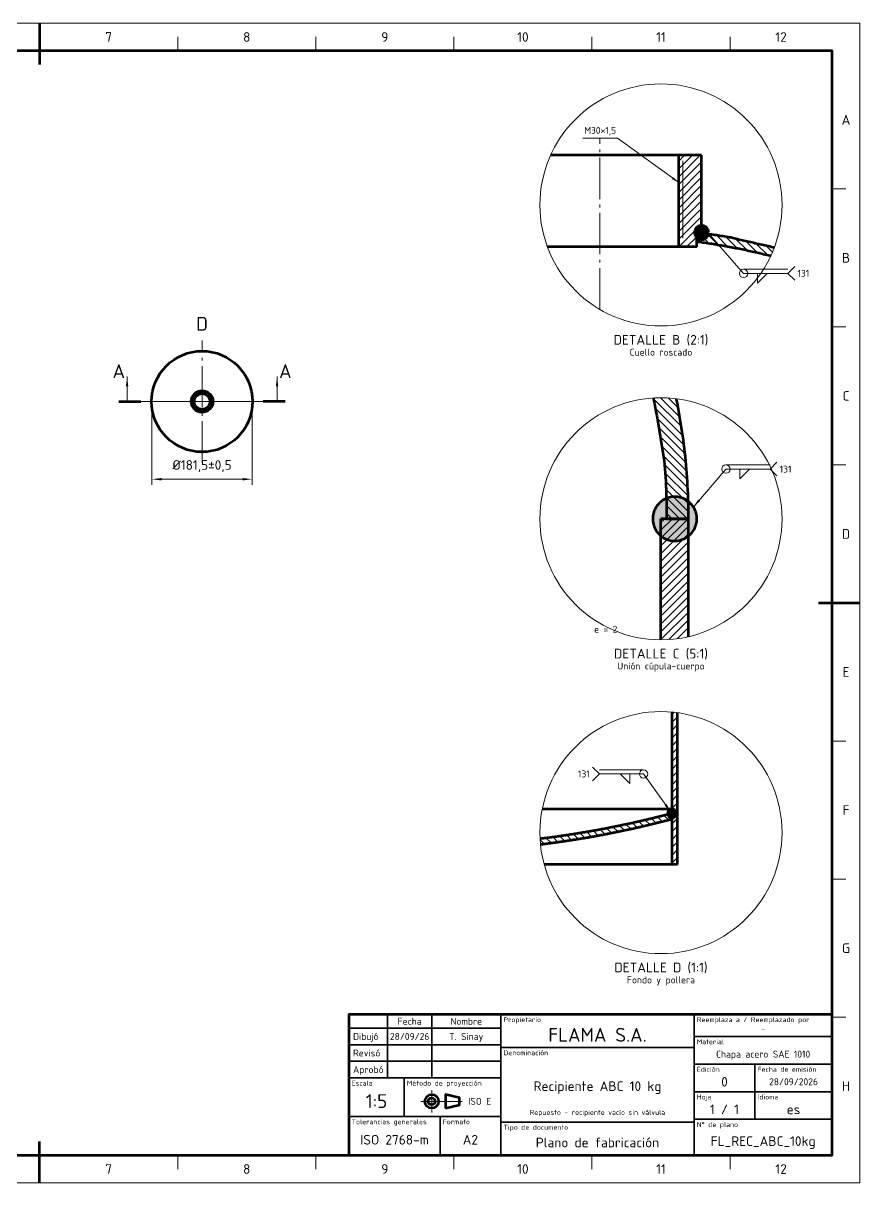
# Model space of a CAD drawing. Header units: millimetres. Extents: x 0 to 594, y 0 to 420.
# Drawn here: x 291.1 to 594, y 0 to 420 of the extents above; entities that cross this region are included whole.
import ezdxf
from ezdxf.enums import TextEntityAlignment as Align

# ---------------------------------------------------------------- set-up
doc = ezdxf.new("R2010")
doc.units = ezdxf.units.MM
doc.linetypes.add('IRAM-F-TRAZO-PUNTO', pattern=[20, 15, -2, 1, -2])
for name, color, linetype, lineweight in [('01-VISIBLE', 7, 'CONTINUOUS', 70), ('03-EJE', 1, 'IRAM-F-TRAZO-PUNTO', 18), ('04-COTA', 3, 'CONTINUOUS', 18), ('05-RAYADO', 8, 'CONTINUOUS', 18), ('06-TEXTO', 7, 'CONTINUOUS', 25), ('07-RECUADRO', 7, 'CONTINUOUS', 70), ('08-FINA', 5, 'CONTINUOUS', 18), ('10-ROTULO', 7, 'CONTINUOUS', 35), ('11-TEXTO-ROTULO', 7, 'CONTINUOUS', 25), ('12-SOLDADURA', 6, 'CONTINUOUS', 18)]:
    doc.layers.add(name, color=color, linetype=linetype, lineweight=lineweight)
doc.styles.add('ISO3098', font='isocpeur.ttf')
doc.dimstyles.new('FLAMA-IRAM', dxfattribs={"dimtxt": 3.5, "dimasz": 3.5, "dimexe": 2, "dimexo": 1.5, "dimgap": 1, "dimtad": 1, "dimdec": 1, "dimtxsty": 'ISO3098', "dimblk": 'IRAM_FLECHA', "dimblk1": 'IRAM_FLECHA', "dimblk2": 'IRAM_FLECHA', "dimcen": 2.5, "dimclrd": 3, "dimclre": 3, "dimclrt": 3, "dimazin": 3, "dimtfac": 1, "dimtmove": 0, "dimatfit": 3, "dimlwd": 18, "dimlwe": 18})

# ---------------------------------------------------------------- blocks, each defined once
blk = doc.blocks.new('IRAM_FLECHA')
blk.add_solid([(0, 0), (-1, 0.125), (-1, -0.125)])

msp = doc.modelspace()

# ---------------------------------------------------------------- hatches: boundary and pattern name
at = {"layer": '05-RAYADO'}
h = msp.add_hatch(dxfattribs=at)
h.set_pattern_fill('ANSI31', scale=0.62992)
h.paths.add_polyline_path([(534.94, 344.167), (534.94, 338.943), (528.296, 338.943), (528.296, 372.167), (536.72, 372.167), (536.72, 344.167)])
h = msp.add_hatch(color=7, dxfattribs=at)
h.dxf.hatch_style = 1
h.paths.add_polyline_path([(539.248, 343.766), (539.155, 343.376), (539.001, 343.004), (538.791, 342.662), (538.53, 342.356), (538.225, 342.096), (537.882, 341.886), (537.511, 341.732), (537.12, 341.638), (536.72, 341.607), (536.32, 341.638), (535.929, 341.732), (535.558, 341.886), (535.215, 342.096), (534.91, 342.356), (534.649, 342.662), (534.439, 343.004), (534.285, 343.376), (534.192, 343.766), (534.16, 344.167), (534.192, 344.567), (534.285, 344.958), (534.439, 345.329), (534.649, 345.671), (534.91, 345.977), (535.215, 346.238), (535.558, 346.448), (535.929, 346.601), (536.32, 346.695), (536.72, 346.727), (537.12, 346.695), (537.511, 346.601), (537.882, 346.448), (538.225, 346.238), (538.53, 345.977), (538.791, 345.671), (539.001, 345.329), (539.155, 344.958), (539.248, 344.567), (539.28, 344.167)])
h = msp.add_hatch(dxfattribs=at)
h.set_pattern_fill('ANSI31', scale=0.62992, angle=90)
h.paths.add_polyline_path([(535.434, 344.097), (535.949, 344.027), (536.463, 343.957), (536.978, 343.887), (537.492, 343.816), (538.007, 343.746), (538.521, 343.675), (539.035, 343.604), (539.55, 343.532), (540.064, 343.461), (540.578, 343.388), (541.092, 343.316), (541.606, 343.243), (542.12, 343.169), (542.634, 343.095), (543.148, 343.02), (543.661, 342.944), (544.175, 342.866), (544.688, 342.788), (545.201, 342.707), (545.713, 342.624), (546.225, 342.539), (546.737, 342.448), (547.247, 342.352), (547.755, 342.247), (548.261, 342.13), (548.764, 341.999), (549.264, 341.861), (549.765, 341.726), (550.269, 341.598), (550.773, 341.475), (551.278, 341.356), (551.784, 341.239), (552.29, 341.123), (552.797, 341.009), (553.303, 340.895), (553.81, 340.782), (554.317, 340.669), (554.823, 340.556), (555.33, 340.443), (555.837, 340.33), (556.344, 340.217), (556.851, 340.104), (557.357, 339.991), (557.864, 339.877), (558.37, 339.763), (558.877, 339.649), (559.383, 339.534), (559.889, 339.418), (560.395, 339.302), (560.901, 339.185), (561.407, 339.068), (561.913, 338.949), (562.418, 338.83), (562.923, 338.71), (563.007, 338.69), (562.896, 338.391), (562.497, 337.392), (562.073, 336.404), (561.773, 335.749), (561.771, 335.75), (561.28, 335.873), (560.788, 335.996), (560.296, 336.117), (559.804, 336.238), (559.312, 336.357), (558.819, 336.475), (558.326, 336.593), (557.833, 336.709), (557.339, 336.824), (556.846, 336.938), (556.352, 337.051), (555.857, 337.164), (555.363, 337.275), (554.868, 337.385), (554.374, 337.494), (553.878, 337.601), (553.383, 337.708), (552.888, 337.814), (552.392, 337.919), (551.896, 338.023), (551.4, 338.126), (550.903, 338.227), (550.407, 338.328), (549.91, 338.428), (549.413, 338.526), (548.916, 338.624), (548.418, 338.721), (547.92, 338.816), (547.423, 338.911), (546.925, 339.004), (546.426, 339.097), (545.928, 339.188), (545.429, 339.279), (544.931, 339.368), (544.432, 339.456), (543.933, 339.544), (543.433, 339.63), (542.934, 339.715), (542.434, 339.8), (541.934, 339.883), (541.434, 339.965), (540.934, 340.047), (540.434, 340.127), (539.933, 340.206), (539.433, 340.284), (538.932, 340.362), (538.431, 340.438), (537.93, 340.513), (537.429, 340.587), (536.927, 340.66), (536.426, 340.733), (535.924, 340.804), (535.422, 340.874), (534.92, 340.943), (534.92, 344.167)])
h = msp.add_hatch(dxfattribs=at)
h.set_pattern_fill('ANSI31', scale=0.62992, angle=90)
h.paths.add_polyline_path([(527.772, 283.055), (528.022, 281.781), (528.265, 280.506), (528.5, 279.23), (528.728, 277.952), (528.948, 276.673), (529.161, 275.392), (529.367, 274.111), (529.564, 272.828), (529.755, 271.544), (529.937, 270.259), (530.112, 268.973), (530.28, 267.685), (530.439, 266.397), (530.591, 265.108), (530.736, 263.818), (530.872, 262.527), (531.001, 261.236), (531.122, 259.944), (531.235, 258.65), (531.341, 257.357), (531.438, 256.062), (531.528, 254.768), (531.61, 253.472), (531.684, 252.176), (531.751, 250.88), (531.809, 249.583), (531.86, 248.286), (531.903, 246.989), (531.938, 245.691), (531.965, 244.394), (531.984, 243.096), (531.996, 241.798), (532, 240.5), (524, 240.5), (523.999, 241.767), (523.995, 243.034), (523.987, 244.3), (523.977, 245.567), (523.962, 246.834), (523.942, 248.101), (523.916, 249.367), (523.884, 250.634), (523.844, 251.9), (523.795, 253.166), (523.736, 254.431), (523.663, 255.696), (523.577, 256.96), (523.473, 258.222), (523.352, 259.483), (523.211, 260.742), (523.052, 261.999), (522.877, 263.253), (522.689, 264.506), (522.494, 265.758), (522.294, 267.009), (522.094, 268.26), (521.891, 269.51), (521.686, 270.76), (521.479, 272.01), (521.269, 273.259), (521.056, 274.508), (520.839, 275.756), (520.619, 277.004), (520.395, 278.251), (520.167, 279.497), (519.935, 280.742), (519.698, 281.987), (519.456, 283.23), (519.255, 284.244), (519.849, 284.281), (520.924, 284.32), (522, 284.333), (523.076, 284.32), (524.151, 284.281), (525.225, 284.215), (526.296, 284.122), (527.366, 284.004), (527.585, 283.974)])
h = msp.add_hatch(color=7, dxfattribs=at)
h.dxf.hatch_style = 1
h.paths.add_polyline_path([(534.937, 239.497), (534.749, 238.51), (534.438, 237.555), (534.01, 236.646), (533.472, 235.798), (532.832, 235.024), (532.099, 234.336), (531.287, 233.745), (530.406, 233.261), (529.472, 232.892), (528.499, 232.642), (527.502, 232.516), (526.498, 232.516), (525.501, 232.642), (524.528, 232.892), (523.594, 233.261), (522.713, 233.745), (521.901, 234.336), (521.168, 235.024), (520.528, 235.798), (519.99, 236.646), (519.562, 237.555), (519.251, 238.51), (519.063, 239.497), (519, 240.5), (519.063, 241.503), (519.251, 242.49), (519.562, 243.445), (519.99, 244.354), (520.528, 245.202), (521.168, 245.976), (521.901, 246.664), (522.713, 247.255), (523.594, 247.739), (524.528, 248.108), (525.501, 248.358), (526.498, 248.484), (527.502, 248.484), (528.499, 248.358), (529.472, 248.108), (530.406, 247.739), (531.287, 247.255), (532.099, 246.664), (532.832, 245.976), (533.472, 245.202), (534.01, 244.354), (534.438, 243.445), (534.749, 242.49), (534.937, 241.503), (535, 240.5)])
h = msp.add_hatch(dxfattribs=at)
h.set_pattern_fill('ANSI31', scale=0.62992)
h.paths.add_polyline_path([(532, 240.5), (532, 197.826), (531.604, 197.732), (530.551, 197.509), (529.494, 197.312), (528.432, 197.141), (527.366, 196.996), (526.296, 196.878), (525.225, 196.785), (524.151, 196.719), (523.076, 196.68), (522, 196.667), (522, 240.5)])
h = msp.add_hatch(dxfattribs=at)
h.set_pattern_fill('ANSI31', scale=0.62992)
h.paths.add_polyline_path([(528, 115.283), (526, 115.283), (526, 170.481), (526.296, 170.456), (527.366, 170.337), (528, 170.251)])
h = msp.add_hatch(color=7, dxfattribs=at)
h.dxf.hatch_style = 1
h.paths.add_polyline_path([(527.587, 133.583), (527.55, 133.385), (527.488, 133.194), (527.402, 133.013), (527.294, 132.843), (527.166, 132.688), (527.02, 132.551), (526.857, 132.432), (526.681, 132.336), (526.494, 132.262), (526.3, 132.212), (526.1, 132.186), (525.9, 132.186), (525.7, 132.212), (525.506, 132.262), (525.319, 132.336), (525.143, 132.432), (524.98, 132.551), (524.834, 132.688), (524.706, 132.843), (524.598, 133.013), (524.512, 133.194), (524.45, 133.385), (524.413, 133.583), (524.4, 133.783), (524.413, 133.984), (524.45, 134.181), (524.512, 134.372), (524.598, 134.554), (524.706, 134.724), (524.834, 134.879), (524.98, 135.016), (525.143, 135.134), (525.319, 135.231), (525.506, 135.305), (525.7, 135.355), (525.9, 135.38), (526.1, 135.38), (526.3, 135.355), (526.494, 135.305), (526.681, 135.231), (526.857, 135.134), (527.02, 135.016), (527.166, 134.879), (527.294, 134.724), (527.402, 134.554), (527.488, 134.372), (527.55, 134.181), (527.587, 133.984), (527.6, 133.783)])
h = msp.add_hatch(dxfattribs=at)
h.set_pattern_fill('ANSI31', scale=0.62992, angle=90)
h.paths.add_polyline_path([(525.783, 131.726), (525.566, 131.669), (525.349, 131.612), (525.132, 131.556), (524.915, 131.499), (524.697, 131.442), (524.48, 131.386), (524.263, 131.33), (524.046, 131.274), (523.828, 131.218), (523.611, 131.162), (523.393, 131.106), (523.176, 131.051), (522.959, 130.995), (522.741, 130.94), (522.524, 130.885), (522.306, 130.83), (522.088, 130.775), (521.871, 130.72), (521.653, 130.665), (521.435, 130.611), (521.218, 130.556), (521, 130.502), (520.782, 130.448), (520.564, 130.394), (520.346, 130.34), (520.129, 130.286), (519.911, 130.233), (519.693, 130.179), (519.475, 130.126), (519.257, 130.073), (519.039, 130.02), (518.82, 129.967), (518.602, 129.914), (518.384, 129.861), (518.166, 129.809), (517.948, 129.757), (517.73, 129.704), (517.511, 129.652), (517.293, 129.6), (517.075, 129.548), (516.856, 129.497), (516.638, 129.445), (516.419, 129.394), (516.201, 129.342), (515.982, 129.291), (515.764, 129.24), (515.545, 129.189), (515.327, 129.138), (515.108, 129.088), (514.889, 129.037), (514.671, 128.987), (514.452, 128.937), (514.233, 128.887), (514.014, 128.837), (513.796, 128.787), (513.577, 128.737), (513.358, 128.687), (513.139, 128.638), (512.92, 128.589), (512.701, 128.54), (512.482, 128.491), (512.263, 128.442), (512.044, 128.393), (511.825, 128.344), (511.606, 128.296), (511.387, 128.248), (511.167, 128.199), (510.948, 128.151), (510.729, 128.103), (510.51, 128.056), (510.29, 128.008), (510.071, 127.96), (509.852, 127.913), (509.632, 127.866), (509.413, 127.819), (509.193, 127.772), (508.974, 127.725), (508.754, 127.678), (508.535, 127.632), (508.315, 127.585), (508.096, 127.539), (507.876, 127.493), (507.657, 127.447), (507.437, 127.401), (507.217, 127.355), (506.997, 127.309), (506.778, 127.264), (506.558, 127.219), (506.338, 127.173), (506.118, 127.128), (505.898, 127.083), (505.678, 127.039), (505.458, 126.994), (505.238, 126.95), (505.018, 126.905), (504.798, 126.861), (504.578, 126.817), (504.358, 126.773), (504.138, 126.729), (503.918, 126.685), (503.698, 126.642), (503.478, 126.599), (503.258, 126.555), (503.037, 126.512), (502.817, 126.469), (502.597, 126.426), (502.376, 126.384), (502.156, 126.341), (501.936, 126.299), (501.715, 126.256), (501.495, 126.214), (501.274, 126.172), (501.054, 126.13), (500.833, 126.089), (500.613, 126.047), (500.392, 126.006), (500.172, 125.964), (499.951, 125.923), (499.731, 125.882), (499.51, 125.841), (499.289, 125.801), (499.068, 125.76), (498.848, 125.719), (498.627, 125.679), (498.406, 125.639), (498.185, 125.599), (497.964, 125.559), (497.744, 125.519), (497.523, 125.48), (497.302, 125.44), (497.081, 125.401), (496.86, 125.362), (496.639, 125.322), (496.418, 125.284), (496.197, 125.245), (495.976, 125.206), (495.755, 125.168), (495.534, 125.129), (495.312, 125.091), (495.091, 125.053), (494.87, 125.015), (494.649, 124.977), (494.428, 124.94), (494.206, 124.902), (493.985, 124.865), (493.764, 124.827), (493.542, 124.79), (493.321, 124.753), (493.1, 124.717), (492.878, 124.68), (492.657, 124.643), (492.435, 124.607), (492.214, 124.571), (491.992, 124.535), (491.771, 124.499), (491.549, 124.463), (491.328, 124.427), (491.106, 124.392), (490.885, 124.356), (490.663, 124.321), (490.441, 124.286), (490.22, 124.251), (489.998, 124.216), (489.776, 124.182), (489.554, 124.147), (489.333, 124.113), (489.111, 124.078), (488.889, 124.044), (488.667, 124.01), (488.445, 123.977), (488.223, 123.943), (488.002, 123.909), (487.78, 123.876), (487.558, 123.843), (487.336, 123.81), (487.114, 123.777), (486.892, 123.744), (486.67, 123.711), (486.448, 123.679), (486.226, 123.646), (486.004, 123.614), (485.781, 123.582), (485.559, 123.55), (485.337, 123.518), (485.115, 123.487), (484.893, 123.455), (484.671, 123.424), (484.448, 123.392), (484.226, 123.361), (484.004, 123.33), (483.781, 123.3), (483.559, 123.269), (483.337, 123.238), (483.114, 123.208), (482.892, 123.178), (482.67, 123.148), (482.447, 123.118), (482.225, 123.088), (482.002, 123.058), (481.78, 123.029), (481.557, 122.999), (481.335, 122.97), (481.112, 122.941), (480.89, 122.912), (480.667, 122.883), (480.445, 122.855), (480.222, 122.826), (479.999, 122.798), (479.777, 122.77), (479.554, 122.742), (479.332, 122.714), (479.109, 122.686), (478.886, 122.658), (478.663, 122.631), (478.441, 122.604), (478.373, 122.595), (478.285, 123.609), (478.226, 124.577), (478.441, 124.604), (478.663, 124.631), (478.886, 124.658), (479.109, 124.686), (479.332, 124.714), (479.554, 124.742), (479.777, 124.77), (479.999, 124.798), (480.222, 124.826), (480.445, 124.855), (480.667, 124.883), (480.89, 124.912), (481.112, 124.941), (481.335, 124.97), (481.557, 124.999), (481.78, 125.029), (482.002, 125.058), (482.225, 125.088), (482.447, 125.118), (482.67, 125.148), (482.892, 125.178), (483.114, 125.208), (483.337, 125.238), (483.559, 125.269), (483.781, 125.3), (484.004, 125.33), (484.226, 125.361), (484.448, 125.392), (484.671, 125.424), (484.893, 125.455), (485.115, 125.487), (485.337, 125.518), (485.559, 125.55), (485.781, 125.582), (486.004, 125.614), (486.226, 125.646), (486.448, 125.679), (486.67, 125.711), (486.892, 125.744), (487.114, 125.777), (487.336, 125.81), (487.558, 125.843), (487.78, 125.876), (488.002, 125.909), (488.223, 125.943), (488.445, 125.977), (488.667, 126.01), (488.889, 126.044), (489.111, 126.078), (489.333, 126.113), (489.554, 126.147), (489.776, 126.182), (489.998, 126.216), (490.22, 126.251), (490.441, 126.286), (490.663, 126.321), (490.885, 126.356), (491.106, 126.392), (491.328, 126.427), (491.549, 126.463), (491.771, 126.499), (491.992, 126.535), (492.214, 126.571), (492.435, 126.607), (492.657, 126.643), (492.878, 126.68), (493.1, 126.717), (493.321, 126.753), (493.542, 126.79), (493.764, 126.827), (493.985, 126.865), (494.206, 126.902), (494.428, 126.94), (494.649, 126.977), (494.87, 127.015), (495.091, 127.053), (495.312, 127.091), (495.534, 127.129), (495.755, 127.168), (495.976, 127.206), (496.197, 127.245), (496.418, 127.284), (496.639, 127.322), (496.86, 127.362), (497.081, 127.401), (497.302, 127.44), (497.523, 127.48), (497.744, 127.519), (497.964, 127.559), (498.185, 127.599), (498.406, 127.639), (498.627, 127.679), (498.848, 127.719), (499.068, 127.76), (499.289, 127.801), (499.51, 127.841), (499.731, 127.882), (499.951, 127.923), (500.172, 127.964), (500.392, 128.006), (500.613, 128.047), (500.833, 128.089), (501.054, 128.13), (501.274, 128.172), (501.495, 128.214), (501.715, 128.256), (501.936, 128.299), (502.156, 128.341), (502.376, 128.384), (502.597, 128.426), (502.817, 128.469), (503.037, 128.512), (503.258, 128.555), (503.478, 128.599), (503.698, 128.642), (503.918, 128.685), (504.138, 128.729), (504.358, 128.773), (504.578, 128.817), (504.798, 128.861), (505.018, 128.905), (505.238, 128.95), (505.458, 128.994), (505.678, 129.039), (505.898, 129.083), (506.118, 129.128), (506.338, 129.173), (506.558, 129.219), (506.778, 129.264), (506.997, 129.309), (507.217, 129.355), (507.437, 129.401), (507.657, 129.447), (507.876, 129.493), (508.096, 129.539), (508.315, 129.585), (508.535, 129.632), (508.754, 129.678), (508.974, 129.725), (509.193, 129.772), (509.413, 129.819), (509.632, 129.866), (509.852, 129.913), (510.071, 129.96), (510.29, 130.008), (510.51, 130.056), (510.729, 130.103), (510.948, 130.151), (511.167, 130.199), (511.387, 130.248), (511.606, 130.296), (511.825, 130.344), (512.044, 130.393), (512.263, 130.442), (512.482, 130.491), (512.701, 130.54), (512.92, 130.589), (513.139, 130.638), (513.358, 130.687), (513.577, 130.737), (513.796, 130.787), (514.014, 130.837), (514.233, 130.887), (514.452, 130.937), (514.671, 130.987), (514.889, 131.037), (515.108, 131.088), (515.327, 131.138), (515.545, 131.189), (515.764, 131.24), (515.982, 131.291), (516.201, 131.342), (516.419, 131.394), (516.638, 131.445), (516.856, 131.497), (517.075, 131.548), (517.293, 131.6), (517.511, 131.652), (517.73, 131.704), (517.948, 131.757), (518.166, 131.809), (518.384, 131.861), (518.602, 131.914), (518.82, 131.967), (519.039, 132.02), (519.257, 132.073), (519.475, 132.126), (519.693, 132.179), (519.911, 132.233), (520.129, 132.286), (520.346, 132.34), (520.564, 132.394), (520.782, 132.448), (521, 132.502), (521.218, 132.556), (521.435, 132.611), (521.653, 132.665), (521.871, 132.72), (522.088, 132.775), (522.306, 132.83), (522.524, 132.885), (522.741, 132.94), (522.959, 132.995), (523.176, 133.051), (523.393, 133.106), (523.611, 133.162), (523.828, 133.218), (524.046, 133.274), (524.263, 133.33), (524.48, 133.386), (524.697, 133.442), (524.915, 133.499), (525.132, 133.556), (525.349, 133.612), (525.566, 133.669), (525.783, 133.726), (526, 133.783), (526, 131.783)])
at = {"layer": '08-FINA'}
h = msp.add_hatch(color=7, dxfattribs=at)
h.dxf.hatch_style = 1
h.paths.add_polyline_path([(528.296, 362.367), (526.509, 364.161), (526.039, 363.514)])
h = msp.add_hatch(color=7, dxfattribs=at)
h.dxf.hatch_style = 1
h.paths.add_polyline_path([(537.92, 345.367), (539.896, 342.445), (540.554, 343.021)])
h = msp.add_hatch(color=7, dxfattribs=at)
h.dxf.hatch_style = 1
h.paths.add_polyline_path([(328.675, 291.981), (328.238, 288.481), (329.113, 288.481)])
h = msp.add_hatch(color=7, dxfattribs=at)
h.dxf.hatch_style = 1
h.paths.add_polyline_path([(382.975, 291.981), (382.538, 288.481), (383.413, 288.481)])
h = msp.add_hatch(color=7, dxfattribs=at)
h.dxf.hatch_style = 1
h.paths.add_polyline_path([(533.5, 244.5), (536.11, 246.873), (535.446, 247.442)])
h = msp.add_hatch(color=7, dxfattribs=at)
h.dxf.hatch_style = 1
h.paths.add_polyline_path([(525.7, 134.083), (524.022, 137.186), (523.31, 136.677)])

# ---------------------------------------------------------------- linework, layer by layer
at = {"layer": '01-VISIBLE'}
for p, q in [((355.525, 264.711), (355.525, 264.714)), ((355.525, 264.711), (356.125, 264.711)), ((356.125, 264.711), (356.125, 264.714))]:
    msp.add_line(p, q, dxfattribs=at)
for points in [[(528.296, 372.167), (527.692, 372.167), (527.089, 372.167), (526.485, 372.167), (525.881, 372.167), (525.277, 372.167), (524.674, 372.167), (524.07, 372.167), (523.466, 372.167), (522.862, 372.167), (522.259, 372.167), (521.655, 372.167), (521.051, 372.167), (520.447, 372.167), (519.844, 372.167), (519.24, 372.167), (518.636, 372.167), (518.032, 372.167), (517.429, 372.167), (516.825, 372.167), (516.221, 372.167), (515.617, 372.167), (515.014, 372.167), (514.41, 372.167), (513.806, 372.167), (513.202, 372.167), (512.599, 372.167), (511.995, 372.167), (511.391, 372.167), (510.787, 372.167), (510.184, 372.167), (509.58, 372.167), (508.976, 372.167), (508.372, 372.167), (507.769, 372.167), (507.165, 372.167), (506.561, 372.167), (505.957, 372.167), (505.354, 372.167), (504.75, 372.167), (504.146, 372.167), (503.542, 372.167), (502.939, 372.167), (502.335, 372.167), (501.731, 372.167), (501.127, 372.167), (500.524, 372.167), (499.92, 372.167), (499.316, 372.167), (498.713, 372.167), (498.109, 372.167), (497.505, 372.167), (496.901, 372.167), (496.298, 372.167), (495.694, 372.167), (495.09, 372.167), (494.486, 372.167), (493.883, 372.167), (493.279, 372.167), (492.675, 372.167), (492.071, 372.167), (491.468, 372.167), (490.864, 372.167), (490.26, 372.167), (489.656, 372.167), (489.053, 372.167), (488.449, 372.167), (487.845, 372.167), (487.241, 372.167), (486.638, 372.167), (486.034, 372.167), (485.43, 372.167), (484.826, 372.167), (484.223, 372.167), (483.619, 372.167), (483.015, 372.167), (482.411, 372.167), (482.036, 372.167)], [(536.72, 372.167), (528.296, 372.167)], [(528.296, 372.167), (528.296, 338.943)], [(536.72, 344.167), (536.72, 372.167)], [(536.72, 346.727), (536.519, 346.719), (536.32, 346.695), (536.122, 346.656), (535.929, 346.601), (535.74, 346.532), (535.558, 346.448), (535.382, 346.349), (535.215, 346.238), (535.057, 346.113), (534.91, 345.977), (534.773, 345.829), (534.649, 345.671), (534.537, 345.504), (534.439, 345.329), (534.355, 345.146), (534.285, 344.958), (534.231, 344.764), (534.192, 344.567), (534.168, 344.368), (534.16, 344.167), (534.168, 343.966), (534.192, 343.766), (534.231, 343.569), (534.285, 343.376), (534.355, 343.187), (534.439, 343.004), (534.537, 342.829), (534.649, 342.662), (534.773, 342.504), (534.91, 342.356), (535.057, 342.22), (535.215, 342.096), (535.382, 341.984), (535.558, 341.886), (535.74, 341.802), (535.929, 341.732), (536.122, 341.677), (536.32, 341.638), (536.519, 341.615), (536.72, 341.607)], [(539.28, 344.167), (539.272, 344.368), (539.248, 344.567), (539.209, 344.764), (539.155, 344.958), (539.085, 345.146), (539.001, 345.329), (538.903, 345.504), (538.791, 345.671), (538.667, 345.829), (538.53, 345.977), (538.383, 346.113), (538.225, 346.238), (538.058, 346.349), (537.882, 346.448), (537.7, 346.532), (537.511, 346.601), (537.318, 346.656), (537.12, 346.695), (536.921, 346.719), (536.72, 346.727)], [(563.007, 338.69), (562.587, 338.79), (562.003, 338.928), (561.419, 339.065), (560.834, 339.201), (560.249, 339.336), (559.664, 339.47), (559.079, 339.603), (558.493, 339.736), (557.908, 339.867), (557.322, 339.999), (556.736, 340.13), (556.151, 340.26), (555.565, 340.391), (554.979, 340.521), (554.393, 340.652), (553.807, 340.782), (553.221, 340.913), (552.636, 341.045), (552.05, 341.178), (551.465, 341.313), (550.881, 341.45), (550.298, 341.591), (549.716, 341.739), (549.137, 341.897), (548.558, 342.054), (547.975, 342.198), (547.388, 342.324), (546.799, 342.437), (546.208, 342.542), (545.616, 342.64), (545.023, 342.735), (544.43, 342.827), (543.836, 342.917), (543.243, 343.006), (542.649, 343.093), (542.055, 343.178), (541.46, 343.263), (540.866, 343.348), (540.272, 343.431), (539.677, 343.515), (539.083, 343.597), (538.488, 343.679), (537.894, 343.761), (537.299, 343.843), (536.704, 343.924), (536.11, 344.005), (535.515, 344.086), (534.92, 344.167)], [(534.92, 344.167), (534.92, 340.943)], [(534.92, 340.943), (535.516, 340.861), (536.111, 340.777), (536.707, 340.692), (537.302, 340.606), (537.897, 340.518), (538.492, 340.429), (539.086, 340.338), (539.681, 340.246), (540.275, 340.152), (540.869, 340.057), (541.462, 339.961), (542.056, 339.863), (542.649, 339.764), (543.242, 339.663), (543.835, 339.561), (544.427, 339.457), (545.019, 339.352), (545.611, 339.246), (546.203, 339.138), (546.795, 339.028), (547.386, 338.918), (547.977, 338.805), (548.567, 338.692), (549.158, 338.577), (549.748, 338.46), (550.337, 338.342), (550.927, 338.223), (551.516, 338.102), (552.105, 337.979), (552.693, 337.855), (553.282, 337.73), (553.87, 337.603), (554.457, 337.475), (555.045, 337.346), (555.632, 337.214), (556.218, 337.082), (556.805, 336.948), (557.391, 336.812), (557.976, 336.675), (558.562, 336.537), (559.146, 336.397), (559.731, 336.255), (560.315, 336.113), (560.899, 335.968), (561.483, 335.822), (561.773, 335.749)], [(534.94, 338.943), (534.94, 344.167)], [(536.72, 344.167), (534.94, 344.167)], [(536.72, 341.607), (536.921, 341.615), (537.12, 341.638), (537.318, 341.677), (537.511, 341.732), (537.7, 341.802), (537.882, 341.886), (538.058, 341.984), (538.225, 342.096), (538.383, 342.22), (538.53, 342.356), (538.667, 342.504), (538.791, 342.662), (538.903, 342.829), (539.001, 343.004), (539.085, 343.187), (539.155, 343.376), (539.209, 343.569), (539.248, 343.766), (539.272, 343.966), (539.28, 344.167)], [(528.296, 338.943), (527.692, 338.943), (527.089, 338.943), (526.485, 338.943), (525.881, 338.943), (525.277, 338.943), (524.674, 338.943), (524.07, 338.943), (523.466, 338.943), (522.862, 338.943), (522.259, 338.943), (521.655, 338.943), (521.051, 338.943), (520.447, 338.943), (519.844, 338.943), (519.24, 338.943), (518.636, 338.943), (518.032, 338.943), (517.429, 338.943), (516.825, 338.943), (516.221, 338.943), (515.617, 338.943), (515.014, 338.943), (514.41, 338.943), (513.806, 338.943), (513.202, 338.943), (512.599, 338.943), (511.995, 338.943), (511.391, 338.943), (510.787, 338.943), (510.184, 338.943), (509.58, 338.943), (508.976, 338.943), (508.372, 338.943), (507.769, 338.943), (507.165, 338.943), (506.561, 338.943), (505.957, 338.943), (505.354, 338.943), (504.75, 338.943), (504.146, 338.943), (503.542, 338.943), (502.939, 338.943), (502.335, 338.943), (501.731, 338.943), (501.127, 338.943), (500.524, 338.943), (499.92, 338.943), (499.316, 338.943), (498.713, 338.943), (498.109, 338.943), (497.505, 338.943), (496.901, 338.943), (496.298, 338.943), (495.694, 338.943), (495.09, 338.943), (494.486, 338.943), (493.883, 338.943), (493.279, 338.943), (492.675, 338.943), (492.071, 338.943), (491.468, 338.943), (490.864, 338.943), (490.26, 338.943), (489.656, 338.943), (489.053, 338.943), (488.449, 338.943), (487.845, 338.943), (487.241, 338.943), (486.638, 338.943), (486.034, 338.943), (485.43, 338.943), (484.826, 338.943), (484.223, 338.943), (483.619, 338.943), (483.015, 338.943), (482.411, 338.943), (481.808, 338.943), (481.204, 338.943), (480.899, 338.943)], [(534.94, 338.943), (528.296, 338.943)], [(519.254, 284.244), (519.353, 283.754), (519.642, 282.278), (519.924, 280.801), (520.199, 279.323), (520.469, 277.844), (520.733, 276.364), (520.991, 274.882), (521.245, 273.4), (521.494, 271.918), (521.74, 270.434), (521.982, 268.95), (522.221, 267.466), (522.458, 265.981), (522.691, 264.495), (522.912, 263.008), (523.115, 261.518), (523.294, 260.025), (523.445, 258.529), (523.571, 257.031), (523.674, 255.531), (523.756, 254.029), (523.821, 252.527), (523.873, 251.024), (523.913, 249.521), (523.943, 248.018), (523.966, 246.514), (523.982, 245.011), (523.992, 243.507), (523.998, 242.004), (524, 240.5)], [(532, 240.5), (531.995, 242.001), (531.979, 243.501), (531.953, 245.001), (531.917, 246.502), (531.87, 248.001), (531.813, 249.501), (531.745, 251), (531.667, 252.498), (531.578, 253.996), (531.479, 255.494), (531.369, 256.99), (531.249, 258.486), (531.119, 259.981), (530.978, 261.475), (530.827, 262.968), (530.665, 264.46), (530.493, 265.95), (530.311, 267.44), (530.118, 268.928), (529.916, 270.415), (529.703, 271.9), (529.48, 273.384), (529.246, 274.866), (529.003, 276.347), (528.75, 277.826), (528.487, 279.303), (528.213, 280.779), (527.93, 282.253), (527.637, 283.724), (527.586, 283.974)], [(527, 248.5), (526.498, 248.484), (525.997, 248.437), (525.501, 248.358), (525.01, 248.249), (524.528, 248.108), (524.055, 247.938), (523.594, 247.739), (523.146, 247.51), (522.713, 247.255), (522.298, 246.972), (521.901, 246.664), (521.524, 246.332), (521.168, 245.976), (520.836, 245.599), (520.528, 245.202), (520.245, 244.787), (519.99, 244.354), (519.761, 243.906), (519.562, 243.445), (519.392, 242.972), (519.251, 242.49), (519.142, 241.999), (519.063, 241.503), (519.016, 241.002), (519, 240.5), (519.016, 239.998), (519.063, 239.497), (519.142, 239.001), (519.251, 238.51), (519.392, 238.028), (519.562, 237.555), (519.761, 237.094), (519.99, 236.646), (520.245, 236.213), (520.528, 235.798), (520.836, 235.401), (521.168, 235.024), (521.524, 234.668), (521.901, 234.336), (522.298, 234.028), (522.713, 233.745), (523.146, 233.49), (523.594, 233.261), (524.055, 233.062), (524.528, 232.892), (525.01, 232.751), (525.501, 232.642), (525.997, 232.563), (526.498, 232.516), (527, 232.5)], [(535, 240.5), (534.984, 241.002), (534.937, 241.503), (534.858, 241.999), (534.749, 242.49), (534.608, 242.972), (534.438, 243.445), (534.239, 243.906), (534.01, 244.354), (533.755, 244.787), (533.472, 245.202), (533.164, 245.599), (532.832, 245.976), (532.476, 246.332), (532.099, 246.664), (531.702, 246.972), (531.287, 247.255), (530.854, 247.51), (530.406, 247.739), (529.945, 247.938), (529.472, 248.108), (528.99, 248.249), (528.499, 248.358), (528.003, 248.437), (527.502, 248.484), (527, 248.5)], [(532, 240.5), (522, 240.5)], [(522, 196.667), (522, 240.5)], [(524, 240.5), (532, 240.5)], [(527, 232.5), (527.502, 232.516), (528.003, 232.563), (528.499, 232.642), (528.99, 232.751), (529.472, 232.892), (529.945, 233.062), (530.406, 233.261), (530.854, 233.49), (531.287, 233.745), (531.702, 234.028), (532.099, 234.336), (532.476, 234.668), (532.832, 235.024), (533.164, 235.401), (533.472, 235.798), (533.755, 236.213), (534.01, 236.646), (534.239, 237.094), (534.438, 237.555), (534.608, 238.028), (534.749, 238.51), (534.858, 239.001), (534.937, 239.497), (534.984, 239.998), (535, 240.5)], [(532, 197.826), (532, 240.5)], [(526, 115.283), (526, 170.481)], [(528, 115.283), (528, 170.251)], [(526, 135.383), (525.557, 135.383), (525.113, 135.383), (524.669, 135.383), (524.225, 135.383), (523.782, 135.383), (523.338, 135.383), (522.894, 135.383), (522.45, 135.383), (522.007, 135.383), (521.563, 135.383), (521.119, 135.383), (520.675, 135.383), (520.232, 135.383), (519.788, 135.383), (519.344, 135.383), (518.9, 135.383), (518.457, 135.383), (518.013, 135.383), (517.569, 135.383), (517.125, 135.383), (516.681, 135.383), (516.238, 135.383), (515.794, 135.383), (515.35, 135.383), (514.906, 135.383), (514.463, 135.383), (514.019, 135.383), (513.575, 135.383), (513.131, 135.383), (512.688, 135.383), (512.244, 135.383), (511.8, 135.383), (511.356, 135.383), (510.913, 135.383), (510.469, 135.383), (510.025, 135.383), (509.581, 135.383), (509.137, 135.383), (508.694, 135.383), (508.25, 135.383), (507.806, 135.383), (507.363, 135.383), (506.919, 135.383), (506.475, 135.383), (506.031, 135.383), (505.587, 135.383), (505.144, 135.383), (504.7, 135.383), (504.256, 135.383), (503.812, 135.383), (503.369, 135.383), (502.925, 135.383), (502.481, 135.383), (502.038, 135.383), (501.594, 135.383), (501.15, 135.383), (500.706, 135.383), (500.262, 135.383), (499.819, 135.383), (499.375, 135.383), (498.931, 135.383), (498.488, 135.383), (498.044, 135.383), (497.6, 135.383), (497.156, 135.383), (496.712, 135.383), (496.269, 135.383), (495.825, 135.383), (495.381, 135.383), (494.938, 135.383), (494.494, 135.383), (494.05, 135.383), (493.606, 135.383), (493.162, 135.383), (492.719, 135.383), (492.275, 135.383), (491.831, 135.383), (491.387, 135.383), (490.944, 135.383), (490.5, 135.383), (490.056, 135.383), (489.612, 135.383), (489.169, 135.383), (488.725, 135.383), (488.281, 135.383), (487.837, 135.383), (487.394, 135.383), (486.95, 135.383), (486.506, 135.383), (486.062, 135.383), (485.619, 135.383), (485.175, 135.383), (484.731, 135.383), (484.287, 135.383), (483.844, 135.383), (483.4, 135.383), (482.956, 135.383), (482.512, 135.383), (482.069, 135.383), (481.625, 135.383), (481.181, 135.383), (480.738, 135.383), (480.294, 135.383), (479.85, 135.383), (479.406, 135.383), (479.009, 135.383)], [(526, 135.383), (525.9, 135.38), (525.799, 135.371), (525.7, 135.355), (525.602, 135.333), (525.506, 135.305), (525.411, 135.271), (525.319, 135.231), (525.229, 135.185), (525.143, 135.134), (525.06, 135.078), (524.98, 135.016), (524.905, 134.95), (524.834, 134.879), (524.767, 134.803), (524.706, 134.724), (524.649, 134.641), (524.598, 134.554), (524.552, 134.465), (524.512, 134.372), (524.478, 134.278), (524.45, 134.181), (524.428, 134.083), (524.413, 133.984), (524.403, 133.884), (524.4, 133.783), (524.403, 133.683), (524.413, 133.583), (524.428, 133.484), (524.45, 133.385), (524.478, 133.289), (524.512, 133.194), (524.552, 133.102), (524.598, 133.013), (524.649, 132.926), (524.706, 132.843), (524.767, 132.763), (524.834, 132.688), (524.905, 132.617), (524.98, 132.551), (525.06, 132.489), (525.143, 132.432), (525.229, 132.381), (525.319, 132.336), (525.411, 132.296), (525.506, 132.262), (525.602, 132.234), (525.7, 132.212), (525.799, 132.196), (525.9, 132.186), (526, 132.183)], [(527.6, 133.783), (527.597, 133.884), (527.587, 133.984), (527.572, 134.083), (527.55, 134.181), (527.522, 134.278), (527.488, 134.372), (527.448, 134.465), (527.402, 134.554), (527.351, 134.641), (527.294, 134.724), (527.233, 134.803), (527.166, 134.879), (527.095, 134.95), (527.02, 135.016), (526.94, 135.078), (526.857, 135.134), (526.771, 135.185), (526.681, 135.231), (526.589, 135.271), (526.494, 135.305), (526.398, 135.333), (526.3, 135.355), (526.201, 135.371), (526.1, 135.38), (526, 135.383)], [(526, 133.783), (525.71, 133.707), (525.419, 133.631), (525.129, 133.555), (524.838, 133.479), (524.548, 133.404), (524.257, 133.328), (523.966, 133.253), (523.676, 133.178), (523.385, 133.104), (523.094, 133.03), (522.803, 132.956), (522.512, 132.882), (522.221, 132.808), (521.93, 132.735), (521.639, 132.662), (521.347, 132.589), (521.056, 132.516), (520.765, 132.444), (520.473, 132.371), (520.182, 132.3), (519.89, 132.228), (519.599, 132.156), (519.307, 132.085), (519.015, 132.014), (518.723, 131.943), (518.432, 131.873), (518.14, 131.803), (517.848, 131.733), (517.556, 131.663), (517.264, 131.593), (516.972, 131.524), (516.679, 131.455), (516.387, 131.386), (516.095, 131.317), (515.803, 131.249), (515.51, 131.181), (515.218, 131.113), (514.925, 131.046), (514.633, 130.978), (514.34, 130.911), (514.047, 130.844), (513.755, 130.777), (513.462, 130.711), (513.169, 130.645), (512.876, 130.579), (512.583, 130.513), (512.29, 130.448), (511.997, 130.383), (511.704, 130.318), (511.411, 130.253), (511.118, 130.188), (510.824, 130.124), (510.531, 130.06), (510.238, 129.996), (509.944, 129.933), (509.651, 129.87), (509.357, 129.807), (509.064, 129.744), (508.77, 129.681), (508.476, 129.619), (508.182, 129.557), (507.889, 129.495), (507.595, 129.434), (507.301, 129.372), (507.007, 129.311), (506.713, 129.251), (506.419, 129.19), (506.125, 129.13), (505.831, 129.07), (505.536, 129.01), (505.242, 128.95), (504.948, 128.891), (504.653, 128.832), (504.359, 128.773), (504.065, 128.715), (503.77, 128.656), (503.476, 128.598), (503.181, 128.54), (502.886, 128.483), (502.592, 128.425), (502.297, 128.368), (502.002, 128.311), (501.707, 128.255), (501.412, 128.199), (501.117, 128.142), (500.822, 128.087), (500.527, 128.031), (500.232, 127.976), (499.937, 127.921), (499.642, 127.866), (499.347, 127.811), (499.051, 127.757), (498.756, 127.703), (498.461, 127.649), (498.165, 127.595), (497.87, 127.542), (497.574, 127.489), (497.279, 127.436), (496.983, 127.383), (496.688, 127.331), (496.392, 127.279), (496.096, 127.227), (495.801, 127.176), (495.505, 127.124), (495.209, 127.073), (494.913, 127.022), (494.617, 126.972), (494.321, 126.922), (494.025, 126.871), (493.729, 126.822), (493.433, 126.772), (493.137, 126.723), (492.841, 126.674), (492.544, 126.625), (492.248, 126.576), (491.952, 126.528), (491.655, 126.48), (491.359, 126.432), (491.062, 126.385), (490.766, 126.338), (490.469, 126.291), (490.173, 126.244), (489.876, 126.197), (489.58, 126.151), (489.283, 126.105), (488.986, 126.059), (488.689, 126.014), (488.393, 125.969), (488.096, 125.924), (487.799, 125.879), (487.502, 125.834), (487.205, 125.79), (486.908, 125.746), (486.611, 125.703), (486.314, 125.659), (486.017, 125.616), (485.72, 125.573), (485.423, 125.53), (485.125, 125.488), (484.828, 125.446), (484.531, 125.404), (484.233, 125.362), (483.936, 125.321), (483.639, 125.28), (483.341, 125.239), (483.044, 125.198), (482.746, 125.158), (482.449, 125.118), (482.151, 125.078), (481.854, 125.039), (481.556, 124.999), (481.258, 124.96), (480.961, 124.921), (480.663, 124.883), (480.365, 124.845), (480.067, 124.807), (479.769, 124.769), (479.472, 124.731), (479.174, 124.694), (478.876, 124.657), (478.578, 124.62), (478.28, 124.584), (478.226, 124.577)], [(478.373, 122.595), (478.578, 122.62), (478.876, 122.657), (479.174, 122.694), (479.472, 122.731), (479.769, 122.769), (480.067, 122.807), (480.365, 122.845), (480.663, 122.883), (480.961, 122.921), (481.258, 122.96), (481.556, 122.999), (481.854, 123.039), (482.151, 123.078), (482.449, 123.118), (482.746, 123.158), (483.044, 123.198), (483.341, 123.239), (483.639, 123.28), (483.936, 123.321), (484.233, 123.362), (484.531, 123.404), (484.828, 123.446), (485.125, 123.488), (485.423, 123.53), (485.72, 123.573), (486.017, 123.616), (486.314, 123.659), (486.611, 123.703), (486.908, 123.746), (487.205, 123.79), (487.502, 123.834), (487.799, 123.879), (488.096, 123.924), (488.393, 123.969), (488.689, 124.014), (488.986, 124.059), (489.283, 124.105), (489.58, 124.151), (489.876, 124.197), (490.173, 124.244), (490.469, 124.291), (490.766, 124.338), (491.062, 124.385), (491.359, 124.432), (491.655, 124.48), (491.952, 124.528), (492.248, 124.576), (492.544, 124.625), (492.841, 124.674), (493.137, 124.723), (493.433, 124.772), (493.729, 124.822), (494.025, 124.871), (494.321, 124.922), (494.617, 124.972), (494.913, 125.022), (495.209, 125.073), (495.505, 125.124), (495.801, 125.176), (496.096, 125.227), (496.392, 125.279), (496.688, 125.331), (496.983, 125.383), (497.279, 125.436), (497.574, 125.489), (497.87, 125.542), (498.165, 125.595), (498.461, 125.649), (498.756, 125.703), (499.051, 125.757), (499.347, 125.811), (499.642, 125.866), (499.937, 125.921), (500.232, 125.976), (500.527, 126.031), (500.822, 126.087), (501.117, 126.142), (501.412, 126.199), (501.707, 126.255), (502.002, 126.311), (502.297, 126.368), (502.592, 126.425), (502.886, 126.483), (503.181, 126.54), (503.476, 126.598), (503.77, 126.656), (504.065, 126.715), (504.359, 126.773), (504.653, 126.832), (504.948, 126.891), (505.242, 126.95), (505.536, 127.01), (505.831, 127.07), (506.125, 127.13), (506.419, 127.19), (506.713, 127.251), (507.007, 127.311), (507.301, 127.372), (507.595, 127.434), (507.889, 127.495), (508.182, 127.557), (508.476, 127.619), (508.77, 127.681), (509.064, 127.744), (509.357, 127.807), (509.651, 127.87), (509.944, 127.933), (510.238, 127.996), (510.531, 128.06), (510.824, 128.124), (511.118, 128.188), (511.411, 128.253), (511.704, 128.318), (511.997, 128.383), (512.29, 128.448), (512.583, 128.513), (512.876, 128.579), (513.169, 128.645), (513.462, 128.711), (513.755, 128.777), (514.047, 128.844), (514.34, 128.911), (514.633, 128.978), (514.925, 129.046), (515.218, 129.113), (515.51, 129.181), (515.803, 129.249), (516.095, 129.317), (516.387, 129.386), (516.679, 129.455), (516.972, 129.524), (517.264, 129.593), (517.556, 129.663), (517.848, 129.733), (518.14, 129.803), (518.432, 129.873), (518.723, 129.943), (519.015, 130.014), (519.307, 130.085), (519.599, 130.156), (519.89, 130.228), (520.182, 130.3), (520.473, 130.371), (520.765, 130.444), (521.056, 130.516), (521.347, 130.589), (521.639, 130.662), (521.93, 130.735), (522.221, 130.808), (522.512, 130.882), (522.803, 130.956), (523.094, 131.03), (523.385, 131.104), (523.676, 131.178), (523.966, 131.253), (524.257, 131.328), (524.548, 131.404), (524.838, 131.479), (525.129, 131.555), (525.419, 131.631), (525.71, 131.707), (526, 131.783)], [(526, 131.783), (526, 133.783)], [(526, 132.183), (526.1, 132.186), (526.201, 132.196), (526.3, 132.212), (526.398, 132.234), (526.494, 132.262), (526.589, 132.296), (526.681, 132.336), (526.771, 132.381), (526.857, 132.432), (526.94, 132.489), (527.02, 132.551), (527.095, 132.617), (527.166, 132.688), (527.233, 132.763), (527.294, 132.843), (527.351, 132.926), (527.402, 133.013), (527.448, 133.102), (527.488, 133.194), (527.522, 133.289), (527.55, 133.385), (527.572, 133.484), (527.587, 133.583), (527.597, 133.683), (527.6, 133.783)], [(526, 115.283), (525.556, 115.283), (525.112, 115.283), (524.669, 115.283), (524.225, 115.283), (523.781, 115.283), (523.337, 115.283), (522.894, 115.283), (522.45, 115.283), (522.006, 115.283), (521.562, 115.283), (521.119, 115.283), (520.675, 115.283), (520.231, 115.283), (519.788, 115.283), (519.344, 115.283), (518.9, 115.283), (518.456, 115.283), (518.013, 115.283), (517.569, 115.283), (517.125, 115.283), (516.681, 115.283), (516.237, 115.283), (515.794, 115.283), (515.35, 115.283), (514.906, 115.283), (514.462, 115.283), (514.019, 115.283), (513.575, 115.283), (513.131, 115.283), (512.688, 115.283), (512.244, 115.283), (511.8, 115.283), (511.356, 115.283), (510.913, 115.283), (510.469, 115.283), (510.025, 115.283), (509.581, 115.283), (509.137, 115.283), (508.694, 115.283), (508.25, 115.283), (507.806, 115.283), (507.363, 115.283), (506.919, 115.283), (506.475, 115.283), (506.031, 115.283), (505.587, 115.283), (505.144, 115.283), (504.7, 115.283), (504.256, 115.283), (503.812, 115.283), (503.369, 115.283), (502.925, 115.283), (502.481, 115.283), (502.038, 115.283), (501.594, 115.283), (501.15, 115.283), (500.706, 115.283), (500.262, 115.283), (499.819, 115.283), (499.375, 115.283), (498.931, 115.283), (498.488, 115.283), (498.044, 115.283), (497.6, 115.283), (497.156, 115.283), (496.712, 115.283), (496.269, 115.283), (495.825, 115.283), (495.381, 115.283), (494.938, 115.283), (494.494, 115.283), (494.05, 115.283), (493.606, 115.283), (493.162, 115.283), (492.719, 115.283), (492.275, 115.283), (491.831, 115.283), (491.387, 115.283), (490.944, 115.283), (490.5, 115.283), (490.056, 115.283), (489.612, 115.283), (489.169, 115.283), (488.725, 115.283), (488.281, 115.283), (487.837, 115.283), (487.394, 115.283), (486.95, 115.283), (486.506, 115.283), (486.062, 115.283), (485.619, 115.283), (485.175, 115.283), (484.731, 115.283), (484.287, 115.283), (483.844, 115.283), (483.4, 115.283), (482.956, 115.283), (482.512, 115.283), (482.069, 115.283), (481.625, 115.283), (481.181, 115.283), (480.738, 115.283), (480.294, 115.283), (479.85, 115.283), (479.717, 115.283)], [(528, 115.283), (526, 115.283)]]:
    msp.add_lwpolyline(points, dxfattribs=at)
msp.add_lwpolyline([(444, 27), (449, 28.25), (449, 30.75), (444, 32)], close=True, dxfattribs=at)
for centre, radius in [((355.825, 282.981), 18.27), ((355.825, 282.981), 3.936), ((355.825, 282.981), 3.68), ((355.825, 282.981), 2.838), ((439, 29.5), 2.5), ((439, 29.5), 1.25)]:
    msp.add_circle(centre, radius, dxfattribs=at)
at = {"layer": '03-EJE'}
for p, q in [((355.825, 260.831), (355.825, 305.131)), ((325.675, 282.981), (385.975, 282.981)), ((333.675, 282.981), (377.975, 282.981)), ((435, 29.5), (450.5, 29.5)), ((439, 25.5), (439, 33.5))]:
    msp.add_line(p, q, dxfattribs=at)
msp.add_lwpolyline([(499.92, 316.304), (499.92, 378.167)], dxfattribs=at)
at = {"layer": '07-RECUADRO'}
for p, q in [((297, 420), (297, 405)), ((325.675, 282.981), (333.675, 282.981)), ((385.975, 282.981), (377.975, 282.981)), ((594, 210), (579, 210)), ((297, 0), (297, 15))]:
    msp.add_line(p, q, dxfattribs=at)
for points in [[(25, 10), (584, 10), (584, 410), (25, 410)], [(409, 10), (584, 10), (584, 61), (409, 61)]]:
    msp.add_lwpolyline(points, close=True, dxfattribs=at)
at = {"layer": '08-FINA'}
for p, q in [((347, 410), (347, 415)), ((397, 410), (397, 415)), ((447, 410), (447, 415)), ((497, 410), (497, 415)), ((547, 410), (547, 415)), ((506.296, 378.367), (493.696, 378.367)), ((528.296, 362.367), (506.296, 378.367)), ((529.92, 342.167), (529.92, 370.167)), ((584, 360), (589, 360)), ((584, 310), (589, 310)), ((328.675, 282.981), (328.675, 291.981)), ((382.975, 282.981), (382.975, 291.981)), ((584, 260), (589, 260)), ((584, 160), (589, 160)), ((584, 110), (589, 110)), ((584, 60), (589, 60)), ((347, 10), (347, 5)), ((397, 10), (397, 5)), ((447, 10), (447, 5)), ((497, 10), (497, 5)), ((547, 10), (547, 5))]:
    msp.add_line(p, q, dxfattribs=at)
msp.add_lwpolyline([(0, 0), (594, 0), (594, 420), (0, 420)], close=True, dxfattribs=at)
for centre in [(522, 354.167), (522, 240.5), (522, 126.833)]:
    msp.add_circle(centre, 43.833, dxfattribs=at)
at = {"layer": '10-ROTULO'}
for points in [[(409, 56), (423, 56), (423, 61), (409, 61)], [(423, 56), (439, 56), (439, 61), (423, 61)], [(439, 56), (464, 56), (464, 61), (439, 61)], [(464, 49), (534, 49), (534, 61), (464, 61)], [(534, 53), (584, 53), (584, 61), (534, 61)], [(409, 50), (423, 50), (423, 56), (409, 56)], [(423, 50), (439, 50), (439, 56), (423, 56)], [(439, 50), (464, 50), (464, 56), (439, 56)], [(534, 43), (584, 43), (584, 53), (534, 53)], [(409, 44), (423, 44), (423, 50), (409, 50)], [(423, 44), (439, 44), (439, 50), (423, 50)], [(439, 44), (464, 44), (464, 50), (439, 50)], [(464, 22), (534, 22), (534, 49), (464, 49)], [(409, 38), (423, 38), (423, 44), (409, 44)], [(423, 38), (439, 38), (439, 44), (423, 44)], [(439, 38), (464, 38), (464, 44), (439, 44)], [(534, 33), (556, 33), (556, 43), (534, 43)], [(556, 33), (584, 33), (584, 43), (556, 43)], [(409, 24), (429, 24), (429, 38), (409, 38)], [(429, 24), (464, 24), (464, 38), (429, 38)], [(534, 23), (556, 23), (556, 33), (534, 33)], [(556, 23), (584, 23), (584, 33), (556, 33)], [(409, 10), (442, 10), (442, 24), (409, 24)], [(442, 10), (464, 10), (464, 24), (442, 24)], [(464, 10), (534, 10), (534, 22), (464, 22)], [(534, 10), (584, 10), (584, 23), (534, 23)]]:
    msp.add_lwpolyline(points, close=True, dxfattribs=at)
at = {"layer": '12-SOLDADURA'}
for p, q in [((551.92, 329.367), (537.92, 345.367)), ((567.92, 329.367), (570.42, 331.867)), ((551.92, 330.867), (567.92, 330.867)), ((551.92, 329.367), (567.92, 329.367)), ((567.92, 329.367), (570.42, 326.867)), ((561.5, 258.5), (564, 261)), ((545.5, 258.5), (533.5, 244.5)), ((545.5, 260), (561.5, 260)), ((545.5, 258.5), (561.5, 258.5)), ((561.5, 258.5), (564, 256)), ((499.7, 148.083), (497.2, 150.583)), ((499.7, 148.083), (497.2, 145.583)), ((515.7, 149.583), (499.7, 149.583)), ((515.7, 148.083), (499.7, 148.083)), ((515.7, 148.083), (525.7, 134.083))]:
    msp.add_line(p, q, dxfattribs=at)
for points in [[(556.92, 329.367), (556.92, 325.867), (560.42, 329.367)], [(550.5, 258.5), (550.5, 255), (554, 258.5)], [(510.7, 148.083), (510.7, 144.583), (507.2, 148.083)]]:
    msp.add_lwpolyline(points, close=True, dxfattribs=at)
for centre in [(551.92, 329.367), (545.5, 258.5), (515.7, 148.083)]:
    msp.add_circle(centre, 1.5, dxfattribs=at)

# ---------------------------------------------------------------- texts
at = {"layer": '06-TEXTO', "style": 'ISO3098'}
for s, height, p in [('7', 3.5, (322, 415)), ('8', 3.5, (372, 415)), ('9', 3.5, (422, 415)), ('10', 3.5, (472, 415)), ('11', 3.5, (522, 415)), ('12', 3.5, (565.5, 415)), ('A', 3.5, (589, 385)), ('B', 3.5, (589, 335)), ('D', 5, (355.825, 311.131)), ('DETALLE B (2:1)', 3.5, (522, 305.333)), ('Cuello roscado', 2.5, (522, 300.833)), ('A', 5, (325.675, 293.981)), ('A', 5, (385.975, 293.981)), ('C', 3.5, (589, 285)), ('D', 3.5, (589, 235)), ('e = 2', 2.5, (502, 200.5)), ('DETALLE C (5:1)', 3.5, (522, 191.667)), ('Unión cúpula-cuerpo', 2.5, (522, 187.167)), ('E', 3.5, (589, 185)), ('F', 3.5, (589, 135)), ('G', 3.5, (589, 85)), ('DETALLE D (1:1)', 3.5, (522, 78)), ('Fondo y pollera', 2.5, (522, 73.5)), ('H', 3.5, (589, 35)), ('7', 3.5, (322, 5)), ('8', 3.5, (372, 5)), ('9', 3.5, (422, 5)), ('10', 3.5, (472, 5)), ('11', 3.5, (522, 5)), ('12', 3.5, (565.5, 5))]:
    msp.add_text(s, height=height, dxfattribs=at).set_placement(p, align=Align.MIDDLE_CENTER)
msp.add_text('M30×1,5', height=2.5, dxfattribs=at).set_placement((499.996, 379.167), align=Align.BOTTOM_CENTER)
at = {"layer": '11-TEXTO-ROTULO', "style": 'ISO3098'}
for s, height, p in [('Fecha', 2.5, (431, 58.5)), ('Nombre', 2.5, (451.5, 58.5)), ('FLAMA S.A.', 5, (499, 53.6)), ('-', 1.8, (559, 55.6)), ('28/09/26', 2.5, (431, 53)), ('T. Sinay', 2.5, (451.5, 53)), ('Chapa acero SAE 1010', 2.5, (559, 46.6)), ('0', 3.5, (545, 36.6)), ('28/09/2026', 2.5, (570, 36.6)), ('Recipiente ABC 10 kg', 3.5, (499, 35)), ('1:5', 5, (419, 29.6)), ('Repuesto - recipiente vacío sin válvula', 1.8, (499, 25.5)), ('1 / 1', 3.5, (545, 26.6)), ('es', 3.5, (570, 26.6)), ('ISO 2768-m', 3.5, (425.5, 15.6)), ('A2', 3.5, (453, 15.6)), ('FL_REC_ABC_10kg', 3.5, (559, 15.1)), ('Plano de fabricación', 3.5, (499, 14.6))]:
    msp.add_text(s, height=height, dxfattribs=at).set_placement(p, align=Align.MIDDLE_CENTER)
for s, p in [('Propietario', (465, 60)), ('Reemplaza a / Reemplazado por', (535, 60)), ('Material', (535, 52)), ('Denominación', (465, 48)), ('Edición', (535, 42)), ('Fecha de emisión', (557, 42)), ('Escala', (410, 37)), ('Método de proyección', (430, 37)), ('Hoja', (535, 32)), ('Idioma', (557, 32)), ('Tolerancias generales', (410, 23)), ('Formato', (443, 23)), ('Tipo de documento', (465, 21)), ('N° de plano', (535, 22))]:
    msp.add_text(s, height=1.8, dxfattribs=at).set_placement(p, align=Align.TOP_LEFT)
for s, p in [('Dibujó', (410.5, 53)), ('Revisó', (410.5, 47)), ('Aprobó', (410.5, 41))]:
    msp.add_text(s, height=2.5, dxfattribs=at).set_placement(p, align=Align.MIDDLE_LEFT)
msp.add_text('ISO E', height=2.5, dxfattribs=at).set_placement((460.5, 29.5), align=Align.MIDDLE_RIGHT)
at = {"layer": '12-SOLDADURA', "style": 'ISO3098'}
for p in [(571.42, 329.367), (565, 258.5)]:
    msp.add_text('131', height=2.5, dxfattribs=at).set_placement(p, align=Align.MIDDLE_LEFT)
msp.add_text('131', height=2.5, dxfattribs=at).set_placement((496.2, 148.083), align=Align.MIDDLE_RIGHT)

# ---------------------------------------------------------------- dimensions: what is measured, and where the dimension line sits
at = {"layer": '04-COTA'}
msp.add_linear_dim(base=(337.675, 254.831), p1=(337.675, 282.981), p2=(373.975, 282.981), text='%%c<>±0,5', dimstyle='FLAMA-IRAM', override={"dimlfac": 5}, dxfattribs=at).render()

doc.saveas('drawing.dxf')
